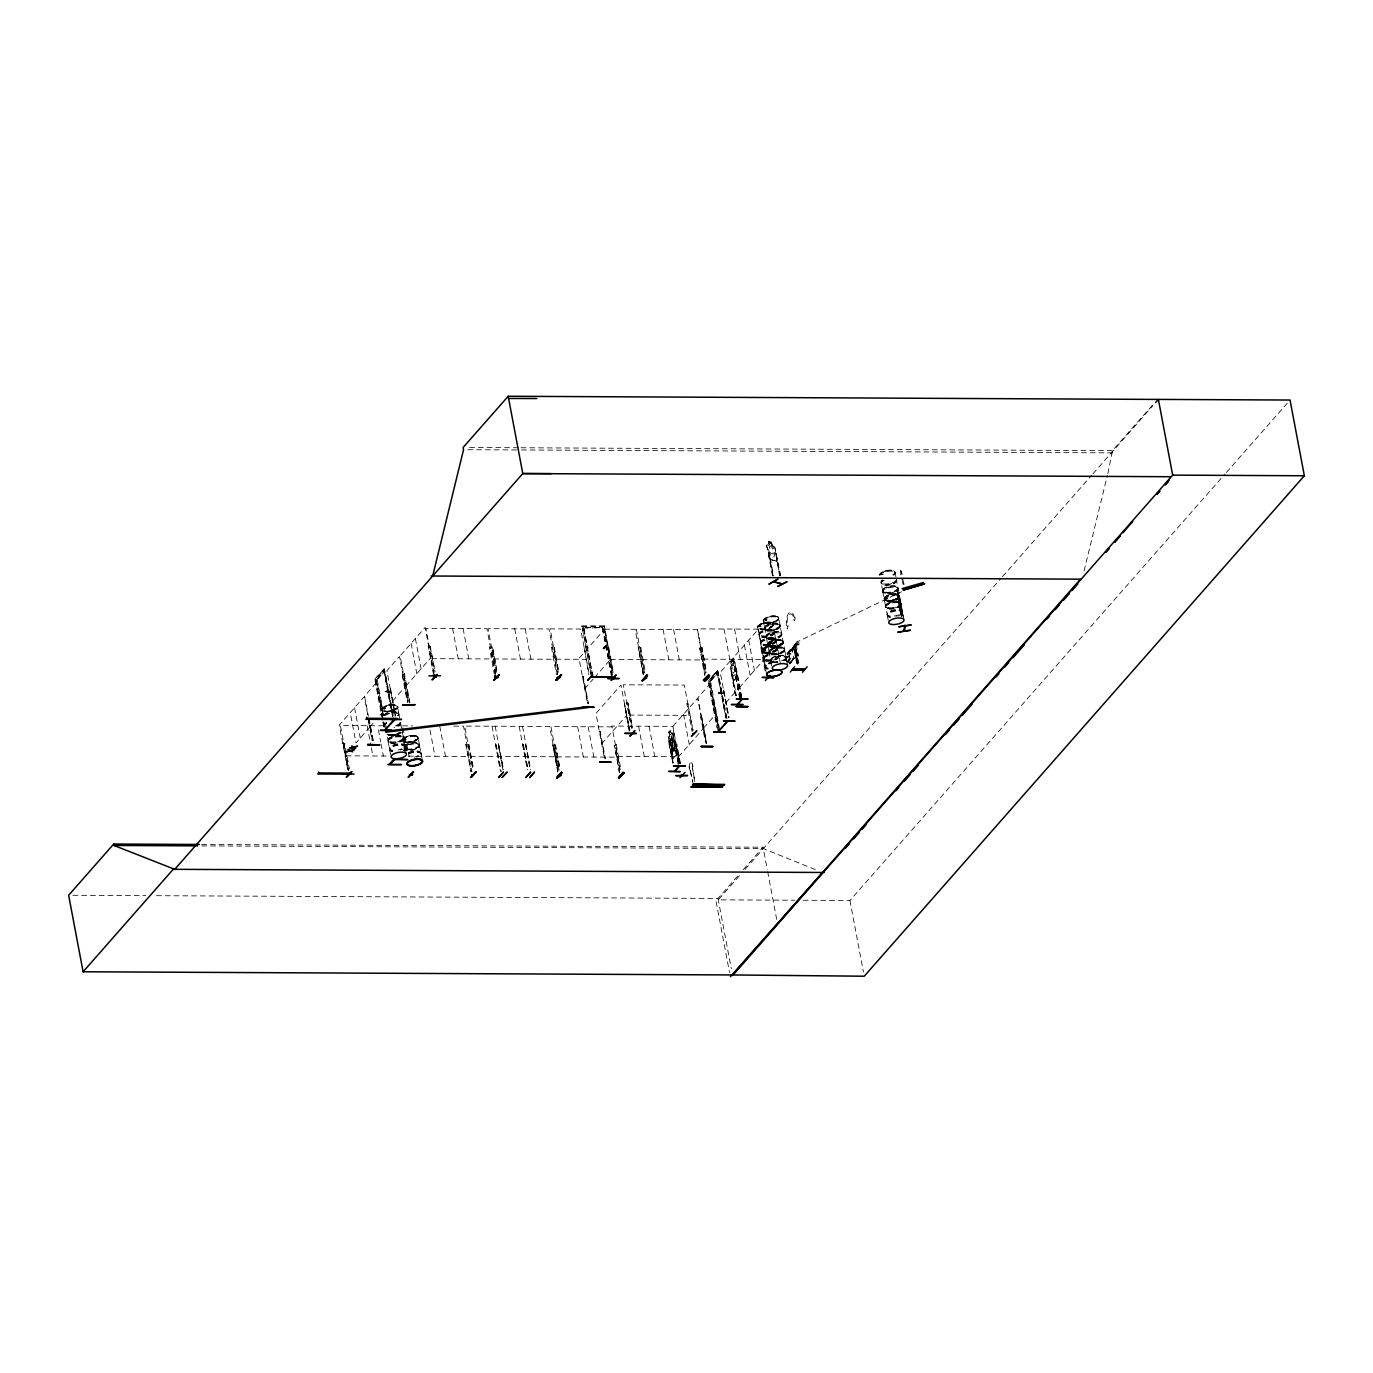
<?xml version="1.0" encoding="UTF-8"?>
<svg xmlns="http://www.w3.org/2000/svg" width="1373" height="1373" viewBox="0 0 1373 1373"><rect width="100%" height="100%" fill="white"/><g stroke="black" fill="none" stroke-linecap="round" stroke-linejoin="round"><path stroke-width="0.75" stroke-dasharray="5 3.75" d="M389.537 748.096L390.138 750.379M402.564 739.721L403.113 741.437L405.653 742.364A7.843 3.055 -10.7 0 1 407.403 736.735A7.843 3.055 -10.7 0 1 418.044 738.279C416.997 732.856 404.966 735.653 402.598 739.738L404.623 749.177M764.607 627.615L766.22 636.454M774.544 633.039L776.191 641.037M780.207 626.277L779.572 624.458M784.652 650.527L784.669 650.562A7.809 3.038 -10.7 0 1 772.364 654.749A7.809 3.038 -10.7 0 1 774.063 649.189A7.809 3.038 -10.7 0 1 784.669 650.733L784.069 648.279M788.668 662.404L791.466 656.963L790.814 653.497L789.235 653.033L786.351 656.294L786.231 658.285M882.65 590.75L881.071 582.444M399.045 714.887L398.393 712.999M400.624 723.211L400.624 722.352M403.559 738.674L402.89 736.786M405.121 747.032L404.469 745.179M419.537 745.573L419.589 744.955M758.977 634.172L759.629 636.025M760.573 642.427L761.208 644.349M763.474 657.993L764.126 659.847M765.053 666.351L765.705 668.205M766.185 635.974L766.821 638.016M769.12 651.437L770.699 660.156M770.665 659.915L771.334 661.82M787.467 664.807L784.652 649.841A7.929 3.089 -10.7 0 1 772.124 653.891A7.929 3.089 -10.7 0 1 773.84 648.228A7.929 3.089 -10.7 0 1 784.618 649.807M786.3 658.491L785.991 656.963M885.568 606.265L886.169 607.827M896.655 579.784L896.638 580.607M898.148 588.674L898.217 589A7.929 3.089 -10.7 0 0 887.439 587.541A7.929 3.089 -10.7 0 0 885.705 593.205A7.929 3.089 -10.7 0 0 898.199 589.12L898.182 589.446A7.809 3.038 -10.7 0 1 885.877 593.634A7.809 3.038 -10.7 0 1 887.576 588.073A7.809 3.038 -10.7 0 1 898.182 589.618L896.586 580.401A7.929 3.089 -10.7 0 1 885.825 584.538A7.929 3.089 -10.7 0 1 882.564 580.264M901.151 604.429L901.1 604.909A7.809 3.038 -10.7 0 1 888.794 609.097A7.809 3.038 -10.7 0 1 890.493 603.536A7.809 3.038 -10.7 0 1 901.1 605.081L900.945 603.142M797.181 641.86C803.909 644.538 790.659 647.627 797.181 641.86L901.598 591.746M795.636 645.499L795.379 643.783L787.913 653.668L796.083 644.812L795.156 645.567M797.541 655.59L797.713 653.994L797.473 655.505M797.988 655.075L789.818 663.76L797.85 654.114M386.74 691.237L385.144 691.597M385.332 691.958C385.556 690.31 388.422 692.232 386.671 691.254M387.667 691.683L389.743 691.134M388.233 691.151L387.718 692.009M388.868 691.426L387.993 692.249M718.611 692.85C719.006 695.562 721.271 690.688 720.379 693.794M718.491 692.867L718.474 693.211M722.593 693.296L721.855 692.49L721.048 693.64M786.248 658.834L784.704 660.43M776.861 557.781L776.603 561.3L776.655 557.781M672.736 747.427L672.976 742.158L671.071 744.029L669.749 737.061L671.191 735.43L672.238 746.929L670.299 744.955L672.084 748.113L671.895 753.708L672.581 748.56L674.624 750.671L672.564 747.478M780.173 626.654L780.224 626.345A7.929 3.089 -10.7 0 0 769.412 624.835A7.929 3.089 -10.7 0 0 767.696 630.499A7.929 3.089 -10.7 0 0 780.19 626.414L780.224 626.38M419.537 745.625L421.116 753.931M421.151 754.326L422.352 760.505M391.236 734.847L395.304 734.572A7.826 3.038 -10.7 0 1 388.147 734.486L393.33 735.224L400.521 732.873A7.843 3.055 -10.7 0 1 387.186 734.298A7.843 3.055 -10.7 0 0 400.47 732.89M791.929 649.686L796.409 649.549M794.521 649.412L792.118 649.463M901.392 616.374L897.324 590.012L899.847 606.66L899.195 604.515M897.341 592.261L897.341 590.201M897.41 593.342L897.513 592.347M901.34 616.837C900.98 611.431 895.659 595.899 898.457 593.514M899.281 603.674L898.131 595.178L901.769 616.769M899.624 608.393L900.551 611.569L900.825 607.621M900.413 611.586L900.963 607.604M900.791 574.789L900.516 570.584M774.561 632.987L774.578 632.953A7.929 3.089 -10.7 0 1 762.101 636.866A7.929 3.089 -10.7 0 1 763.817 631.22A7.929 3.089 -10.7 0 1 774.595 632.781L772.948 624.08M672.873 763.354L668.153 738.846C668.634 727.004 668.514 764.589 674.95 747.89L672.77 733.577L678.588 764.658M899.71 595.968L896.535 593.925L888.794 594.766A7.775 3.021 -10.7 0 0 887.13 600.155A7.775 3.021 -10.7 0 0 899.384 596.139L903.091 616.323M670.728 743.016L669.286 746.088L672.478 759.252L671.294 756.094M669.475 746.088L669.698 744.303M793.131 649.103L797.078 644.589L796.597 642.238M799 644.246L797.026 644.658M1084.069 570.893L1107.342 475.642M1107.839 473.565L1112.49 450.653L1153.303 404.228M763.148 620.287C764.795 627.101 779.126 619.892 778.783 618.708A7.843 3.055 -10.7 0 0 768.022 617.249A7.843 3.055 -10.7 0 0 766.323 622.844A7.843 3.055 -10.7 0 0 778.663 618.794M761.981 650.133L762.667 652.141L761.998 650.956M777.616 648.571L776.088 650.699L770.939 652.724L765.173 653.033L762.599 651.797L768.846 652.724L776.38 650.218M783.211 642.186L781.597 644.143M767.61 644.675L768.228 645.739C794.898 650.356 779.504 628.851 767.696 645.035M879.578 574.618C881.5 570.224 896.294 567.444 894.647 573.983M884.075 598.439L890.837 594.578L899.04 594.835M899.658 596.5C897.324 601.271 889.275 602.095 884.693 600.104L884.572 597.152L888.794 594.766A7.775 3.021 -10.7 0 1 899.384 596.139M899.71 596.877L899.641 595.676M732.41 659.658L730.779 661.22L731.02 667.124L736.443 695.836M670.247 745.196L669.904 739.292L671.603 737.541L674.624 748.766L674.4 752.627L672.924 754.258L671.569 752.164M385.161 691.254L385.676 691.7M723.125 693.416L721.683 693.64M787.93 662.764L789.115 658.645L791.414 659.04L789.303 657.53L790.196 652.604L788.823 657.118L786.609 656.792L788.6 658.251L787.604 661.683M794.229 650.819L796.632 663.519M795.705 650.424L798.485 665.133C800.408 661.769 792.65 647.009 795.276 650.905L794.006 650.888M396.196 708.451L395.252 708.485M416.225 739.618L415.865 739.841M776.758 620.356L777.633 619.875L776.483 620.321M780.98 644.143C783.88 641.878 772.021 649.738 769.258 645.996M795.945 644.023C802.759 673.405 792.341 639.715 795.688 645.413M603.073 648.228L604.48 647.644M604.875 648.107L603.794 647.181L604.429 647.781M604.206 648.811L603.742 647.799M605.184 647.799C606.763 645.962 602.301 647.472 605.201 647.696M605.459 647.627L605.527 646.426L604.36 646.717M797.902 655.024L789.578 663.948L793.422 657.753M792.324 660.808L793.56 657.77L791.964 649.034L790.11 649.772M383.359 708.811L384.594 707.833M406.116 739.412C401.019 740.854 408.279 737.593 404.966 740.03M769.12 644.194L769.841 643.199M882.067 574.686L881.5 573.897M886.495 597.633L885.482 598.302L886.495 597.53M783.159 642.598A7.843 3.055 -10.7 0 0 772.518 641.054A7.843 3.055 -10.7 0 0 770.819 646.649A7.843 3.055 -10.7 0 0 783.159 642.598L782.644 640.505M797.953 645.43L797.576 643.422L795.568 643.422M376.94 685.127L376.837 683.256M380.784 705.499L380.784 703.954M384.2 707.953L384.268 708.897M384.457 708.296L384.989 707.833M385.659 708.571L384.577 708.468M384.2 723.52L385.573 729.286M384.474 723.794L383.994 722.404M395.716 708.519L395.252 708.674M396.454 708.622L395.87 708.468M405.567 739.704L403.988 739.635M415.727 739.721L417.066 739.446L416.139 739.875M417.615 739.137L418.113 738.245A7.843 3.055 -10.7 0 1 405.704 742.33L413.393 741.523L417.581 739.137M710.39 686.672L710.201 685.178M758.119 625.676L757.57 627.547M759.269 626.448L760.144 625.71M763.199 620.218C766.34 616.082 774.715 614.143 778.748 617.73M714.286 706.735L714.063 705.55M765.894 620.459L764.967 619.635M759.08 626.603C763.216 626.62 758.462 625.762 760.161 625.659M766.409 620.03L765.602 620.236M765.825 620.304L766.803 619.772M771.283 625.899L770.734 626.586L771.866 626.397M770.785 626.654L771.54 626.431M771.677 626.654L770.905 626.242M717.238 723.657L717.616 725.459M764.04 649.652L763.68 650.648L764.933 650.339M767.713 644.04L774.389 640.23L782.679 640.831M764.263 649.601L765.739 650.218L764.177 650.716M771.317 643.594L769.481 643.456M770.064 643.182L769.429 643.971L771.42 643.577M777.049 649.498L775.247 650.339L776.329 650.407M776.534 650.27L775.282 650.201L776.586 650.115M777.135 649.807L777.616 647.696M780.842 643.971L782.129 643.697M881.586 574.652L883.354 574.223M893.497 574.532L893.566 574.515A7.792 3.038 -10.7 0 0 889.344 570.396A7.792 3.038 -10.7 0 0 879.767 575.304M894.063 574.412L892.913 574.669M885.928 598.353L886.752 597.89M886.683 597.495L887.85 598.044M884.058 599.04C887.85 604.206 897.29 597.204 898.577 598.233M896.638 599.143L897.736 597.718M897.547 596.551L897.53 598.508L899.607 596.569A7.809 3.038 -10.7 0 0 888.897 595.058L887.13 595.813M776.706 561.248L770.116 559.532L766.58 545.562L767.404 544.463L773.823 546.317M772.501 575.836L766.683 545.51L767.473 544.6M376.271 680.133L384.938 671.26L376.271 680.133L383.925 670.676L392.678 716.363M386.465 690.808L386.431 692.181M389.331 690.808L389.451 692.181M389.709 692.061L388.628 692.267M592.57 677.267L583.679 627.65L602.764 627.684L611.671 674.95M583.285 628.113L602.764 627.684M604.24 647.524L604.463 648.485M605.064 646.752L605.819 647.009M605.939 646.511L604.892 646.031L604.738 648.107M709.601 681.746L718.268 672.89L709.601 681.746L717.41 672.821M718.577 692.593L720.121 693.554M719.641 692.404L719.744 693.794M721.958 693.88L723.125 693.073M382.483 720.018L374.778 679.24L384.44 668.805L394.24 720.413M374.778 679.24L384.44 668.805M370.281 726.42L373.061 723.262M380.012 715.35L382.775 712.192M392.627 701.002L405.121 686.792M370.024 726.901L355.967 742.896L350.235 712.604M405.859 686.157L430.865 657.718M406.013 748.251L404.263 749.881M591.334 676.958L581.912 625.745L591.626 676.958M613.13 672.753L604.274 625.848L612.924 672.976M584.726 688.68L593.067 679.189M594.458 677.61L609.749 660.224M601.666 743.737L626.689 715.299M712.038 676.391L717.77 670.436L727.553 722.044M708.605 680.871L717.77 670.436M668.805 732.101L670.402 730.282L673.268 741.523L673.062 745.367L671.637 746.998L670.299 744.904M731.483 664.944L730.196 668.033L735.619 696.317M733.148 663.193L734.143 662.061L730.47 666.231M671.071 734.195L672.101 733.028M669.097 740.648L673.268 763.354M678.193 764.658L673.268 735.911L679.017 764.177M670.985 739.343L671.071 739.755M731.86 673.628L736.031 696.317M736.426 668.891L735.602 669.372L736.426 668.891L741.763 697.158M733.268 681.025L736.803 676.992M674.95 747.89L671.225 751.992L670.213 748.748M741.334 697.638L734.933 662.764L736.992 677.078L733.371 681.18L730.367 668.016M678.331 756.969L703.354 728.531M703.594 728.033L716.105 713.823M725.939 702.633L738.451 688.405M739.189 687.787L764.195 659.349M790.213 649.635L786.008 654.423L786.849 662.215M795.774 643.783L785.768 656.14M791.363 649.326L792.839 648.005L793.182 649.738C791.26 653.805 791.226 646.357 792.015 651.059M787.913 653.668L796.494 644.194M791.689 651.059L792.839 648.005M795.036 648.725L797.507 665.081L794.71 648.725L795.276 649.995M784.652 660.482L786.248 658.68M786.712 658.165L789.578 654.887L790.247 658.371L787.364 661.632M793.954 650.579L794.71 648.725M797.421 663.519L795.739 649.995M789.629 662.73L797.679 653.874M156.522 895.694L718.01 898.44L737.713 876.025M743.342 869.624L763.045 847.21L767.267 869.487M739.395 875.837L718.268 899.847L794.727 900.225M745.024 869.435L1001.02 578.342M1002.427 576.729L1091.569 475.384M1092.977 473.771L1152.857 405.687M803.222 900.259L849.938 900.499L1224.939 474.063M1226.364 472.466L1287.205 403.267M554.297 647.112L558.862 672.307M468.828 744.303L473.565 769.309M496.168 744.441L501.282 771.54M502.878 769.635L498.313 744.441L503.033 769.446M584.126 647.438L588.742 674.538M498.656 744.629L503.548 769.464M608.805 647.387L613.371 672.581M523.336 744.561L528.056 769.584M525.481 744.75L530.201 769.772M643.233 674.795L638.273 647.524L643.405 674.624M557.764 771.986L552.804 744.698L557.936 771.798M553.165 744.887L558.056 769.721M428.204 646.323L429.028 645.842L428.204 646.323L433.319 673.422M404.434 673.8L403.611 674.28L404.434 673.8L409.961 702.993M343.593 742.982L342.769 743.462L343.593 742.982L348.467 769.155M430.401 646.786L429.2 646.958L430.401 646.786L435.121 671.792M404.898 750.688L403.885 744.252L405.069 750.499M404.743 744.441L403.713 744.441M496.048 672.272L491.5 647.078M407.043 750.705L406.03 744.269M496.854 670.007L492.529 647.078L496.683 670.196M406.889 744.458L409.257 756.969M552.495 647.37L551.311 647.558L552.495 647.37L557.455 674.658M465.842 744.732L467.026 744.561L465.842 744.732L470.956 771.832M583.302 676.305L582.478 676.786L583.302 676.305L588.433 703.405M644.452 672.993L639.887 647.799L640.916 647.816L645.482 673.01M640.916 647.816L639.715 647.987M558.983 770.184L554.246 745.179L555.447 744.99L559.772 767.919L555.447 744.99M629.126 730.985L624.44 703.405L629.95 730.505M600.241 731.38L599.417 731.843L600.241 731.38L605.373 758.48M627.976 703.01L626.792 703.182L627.976 703.01L632.713 728.016M699.698 648.279L700.899 648.09L699.698 648.279L704.812 675.379M700.814 647.284L701.843 647.284L706.58 672.307M619.343 772.57L614.4 745.282L619.515 772.381M701.843 647.284L706.409 672.495M619.909 769.669L615.344 744.458M615.258 745.47L614.229 745.453M616.22 744.664L620.939 769.669M687.787 703.474L693.073 730.402M764.967 670.676L760.796 647.575L762.358 647.455L766.288 668.308M678.708 763.697L675.327 744.75L676.923 744.612L680.459 763.371M737.37 675.43L741.3 696.265M762.358 647.455L760.625 647.747M700.676 717.135L701.5 716.655L700.676 717.135L705.413 742.141M676.1 745.093L680.064 763.371M676.923 744.612L675.156 744.938M670.487 739.687L671.431 738.64L670.728 740.922M669.664 744.217L673.336 740.133L672.307 741.266M672.358 759.252L676.134 755.064L676.031 750.842M402.272 675.138L407.386 702.238M390.601 688.886L395.716 715.985M380.321 700.556L383.445 716.517M735.602 676.769L739.532 697.604M723.914 690.516L729.046 717.616M713.651 702.169L717.976 725.098M701.363 716.157L706.7 743.016M794.95 644.418L796.958 654.252M405.91 748.165L403.473 750.516L404.057 749.692M403.439 750.756L405.876 748.388M777.564 647.593C773.583 643.954 764.486 645.911 762.084 650.39C765.327 646.408 773.703 644.143 777.684 648.039M899.075 597.478L898.354 598.388M385.075 708.279L383.822 709.052M758.153 625.71C776.655 614.006 777.856 633.777 758.153 628.319L757.621 627.564M761.071 626.534L759.475 626.294M768.245 643.148L769.258 642.289M762.581 649.172L763.577 648.296M882.908 574.24L881.432 574.858M893.051 574.326L893.325 574.154M894.612 573.965L893.634 574.858A7.843 3.055 -10.7 0 0 890.356 570.619A7.843 3.055 -10.7 0 0 879.767 574.789M603.176 647.833L604.051 647.026M605.596 645.859L603.966 648.966M395.321 708.417L396.454 708.417L395.527 708.708M400.453 732.547L397.26 734.04M404.143 737.97L405.584 737.164M404.572 739.223L405.361 739.412M765.98 619.909L764.83 619.824L766.906 619.755M765.139 620.304L766.426 619.652L765.259 619.652M770.15 627.667L771.575 626.86M887.524 598.182L886.083 598.474M769.189 544.944L768.485 541.219L771.248 541.975L773.394 547.467L774.715 554.417L773.891 557.026L771.317 556.322L769.378 552.976M771.248 541.975L771.952 545.699M773.737 546.265L774.973 547.776L779.967 574.034M774.87 547.827L779.915 575.682M768.468 555.584L770.219 559.48M779.589 575.853L775.711 553.473M776.157 553.851L780.671 575.888M385.281 708.828L384.406 709.052M760.591 624.029L770.064 622.501M770.51 644.074L770.064 643.388M781.306 643.371L781.924 643.611M901.975 574.515L901.46 571.803L902.25 575.115M884.384 571.305L886.34 570.79M388.713 704.95C362.85 718.319 419.64 706.443 388.713 704.95L390.756 704.658M760.591 626.757L759.664 626.895M887.13 598.542L885.722 598.628M892.965 600.67L894.921 600.138M769.567 643.731L770.476 643.731M764.658 650.115L765.808 649.961L764.658 649.532M765.756 619.292L764.83 619.824M770.27 643.783L769.498 644.006M770.39 644.28L769.944 644.177M774.509 646.649L776.534 646.323M393.33 735.19L395.355 734.864M898.457 593.393L902.662 616.374M897.891 593.754L897.324 590.012M897.633 595.659L900.688 606.643M900.345 603.416L900.808 607.707M384.629 708.09L385.659 708.193M604.36 648.571L603.416 647.781M604.069 648.983L603.056 648.125M469.566 447.512L518.857 447.752M521.002 447.77L1112.49 450.653M467.833 449.709L519.32 449.966M521.465 449.966L1112.902 452.867M581.706 625.968L604.274 625.848M582.049 626.26L603.828 626.38L612.615 673.371M592.827 676.906L583.474 627.375L602.85 627.564L611.809 674.984M758.342 629.177L697.347 628.868L705.55 672.289M604.652 629.16L635.15 629.297L643.748 674.812M796.289 649.91L794.933 649.412M794.744 650.579L797.764 663.399M797.353 654.252L797.044 655.539M703.062 659.16L764.075 659.452M431.62 658.662L492.632 658.954M493.731 658.954L554.743 659.263M555.876 659.177L586.374 659.332M610.367 659.435L640.865 659.589M642.135 659.692L703.148 659.984M736.82 672.77L736.992 677.078M629.023 715.058L690.035 715.367M383.582 725.768L340.418 725.562L348.622 768.983M395.475 725.819L401.431 725.854M402.546 725.854L412.827 725.905M453.639 726.111L463.559 726.163L471.986 771.849M611.946 726.883L550.933 726.574L559.137 769.996M674.658 743.582L674.778 747.804M617.593 756.351L678.605 756.643M346.15 755.837L387.306 756.042M408.262 756.145L469.274 756.437M470.407 756.369L555.396 756.78M556.666 756.866L617.678 757.175M201.574 844.464L763.045 847.21M201.831 845.888L763.319 848.617L816.643 870.104M72.941 895.282L145.795 895.642M701.569 715.917L706.306 743.016M491.328 647.267L492.529 647.078M687.959 703.302L686.757 703.474L692.061 731.552M615.19 744.647L616.374 744.475M554.246 745.179L555.276 745.179M405.859 744.441L407.06 744.269M676.185 755.15L675.842 750.877M693.365 785.133L690.276 770.905A4.188 1.751 -89.4 0 1 689.263 765.55A4.188 1.751 -89.4 0 1 691.546 763.028A4.188 1.751 -89.4 0 1 692.541 768.382L694.91 781.477M690.276 770.905L692.73 781.065M770.751 646.271A7.826 3.038 -10.7 0 0 783.073 642.238A7.792 3.038 -10.7 0 0 772.484 640.796A7.792 3.038 -10.7 0 0 770.785 646.357A7.792 3.038 -10.7 0 0 783.056 642.341A7.826 3.038 -10.7 0 0 772.45 640.693A7.826 3.038 -10.7 0 0 770.751 646.271L772.433 646.391M772.793 646.202L774.561 646.323M385.127 711.351A7.843 3.055 -10.7 0 0 397.483 707.318L397.586 707.284A7.843 3.055 -10.7 0 0 386.826 705.756A7.843 3.055 -10.7 0 0 385.127 711.351L386.86 711.489M391.305 735.001L388.096 734.521M391.356 735.31L387.083 734.315M405.653 742.33L407.421 742.45M885.705 600.31L887.147 600.653M775.659 616.134L778.148 617.026M763.731 652.69L765.173 653.016A7.843 3.055 -10.7 0 0 777.564 648.983A7.843 3.055 -10.7 0 0 766.906 647.438A7.843 3.055 -10.7 0 0 765.207 653.033M768.502 541.425L771.077 542.129M775.402 553.628L776.466 553.679M770.253 559.377L776.603 561.111M769.292 646.323L768.176 645.413M416.517 735.997L418.096 737.267M673.216 740.133L674.092 740.939L673.216 740.287M734.006 662.061L734.881 662.867M671.981 733.028L672.736 733.68L671.981 732.873L668.445 737.044L669.646 735.825L668.857 732.032L673.697 762.873M890.133 616.597A7.929 3.089 -10.7 0 1 890.082 611.62A7.929 3.089 -10.7 0 1 902.078 610.985L902.662 612.581M883.251 592.364L882.582 590.51M887.747 616.168L885.774 607.329M781.151 632.816L781.803 634.704A7.929 3.089 -10.7 0 0 770.991 633.193A7.929 3.089 -10.7 0 0 769.275 638.857A7.929 3.089 -10.7 0 0 781.769 634.772L781.735 634.292A7.929 3.089 -10.7 0 0 770.922 632.764A7.929 3.089 -10.7 0 0 769.189 638.428A7.929 3.089 -10.7 0 0 781.683 634.343L784.549 648.88M780.362 663.262L779.075 656.775A7.929 3.089 -10.7 0 1 766.597 660.688A7.929 3.089 -10.7 0 1 768.314 655.041A7.929 3.089 -10.7 0 1 779.092 656.603L778.474 654.646M418.954 743.977L419.606 744.887M388.559 742.021L386.671 733.628M902.078 610.985L902.095 610.968A7.929 3.089 -10.7 0 1 895.917 616.288M882.719 591.643L885.551 606.128M887.233 615.464L888.348 620.785M759.08 635.287L760.608 642.873M760.659 643.645L766.306 672.804M770.871 661.237L772.21 668.067M419.469 744.647L417.941 737.232M403.49 737.593L401.963 730.367M389.589 749.624L390.739 754.978M781.632 633.451L780.139 625.985A7.929 3.089 -10.7 0 1 767.61 630.07A7.929 3.089 -10.7 0 1 769.343 624.406A7.929 3.089 -10.7 0 1 780.104 625.985M766.323 637.381L769.137 651.832M388.027 741.317L389.537 748.851M398.788 713.497L397.381 706.254M732.324 674.092L733.663 676.185L735.104 674.555L735.31 670.711L732.444 659.469L730.848 661.288L731.672 665.013M780.053 625.058L778.56 617.713M900.877 570.533L901.306 571.837M778.817 654.99L776.14 640.659M902.044 579.389L903.674 587.335M894.99 572.043L896.329 579.046M898.182 588.811L903.897 619.154M849.938 900.499L863.445 972.015M768.485 541.219L769.206 545.15L768.056 546.025L773.565 575.871M788.119 652.638L788.308 653.668M790.024 662.747L790.213 663.76M772.879 574.017L768.228 551.431L772.81 575.665M763.337 620.956L764.641 628.096M765.859 668.788L758.48 629.057L733.457 657.495L740.939 697.638M757.724 627.341L759.029 634.515M748.714 640.161L754.429 670.453M744.406 645.053L750.139 675.344M734.538 629.057L740.253 659.349M740.15 697.364L732.736 658.113L720.224 672.341L728.823 717.856M735.808 676.529L739.927 697.621M724.052 629.006L729.767 659.297M767.661 871.563L776.723 919.55M723.52 690.499L728.428 717.839M726.523 717.495L717.701 670.865L708.777 681.025L717.204 725.631M717.272 670.436L726.128 717.341M726.008 717.993L717.238 672.307L709.498 681.66L718.903 731.088M717.272 672.89L725.785 717.942M710.613 681.746L719.898 730.917M718.594 726.952L710.39 683.531L697.879 697.759L706.632 743.754M708.983 682.913L718.233 731.843M708.485 682.913L716.963 727.759M705.465 673.302L697.415 629.692L636.403 629.4L644.606 672.821M699.87 648.09L704.984 675.19M706.237 743.754L697.638 698.239L672.616 726.695L679.635 763.851M673.611 629.572L679.326 659.864M692.919 730.573L684.32 685.076L623.308 684.784L631.511 728.205L626.946 702.993M683.565 714.235L689.297 744.526M718.01 898.44L731.277 968.686M716.14 901.649L729.544 972.565M663.125 629.521L668.84 659.812M680.03 763.851L672.873 726.351L611.877 726.06L620.081 769.481M649.069 726.248L654.784 756.523M638.582 726.197L644.297 756.472M627.821 703.182L632.541 728.205M629.555 730.505L620.956 685.007L595.951 713.445L604.549 758.943M624.406 703.886L629.521 730.985M612.615 675.447L604.017 629.932L578.994 658.388L587.593 703.886M602.352 628.148L611.637 677.301M583.628 627.598L592.964 676.958M588.863 672.461L580.659 629.04L550.144 628.885L558.348 672.307M599.847 731.363L604.944 758.96M582.907 676.305L588.039 703.405M582.873 676.786L588.004 703.886M588.142 726.763L593.857 757.055M577.655 726.712L583.371 757.004M553.8 647.112L558.519 672.118M557.627 674.469L549.028 628.971L488.016 628.662L496.219 672.084M551.465 647.37L556.425 674.658M557.884 769.91L549.681 726.489L464.675 726.077L472.878 769.498M525.207 628.851L530.939 659.143M514.721 628.8L520.453 659.091M522.512 726.351L530.716 769.772M525.636 744.578L530.373 769.584M523.164 744.75L527.901 769.772M522.821 744.561L527.541 769.584M519.183 726.334L527.386 769.755M495.499 674.177L486.9 628.662L425.887 628.371L434.143 672.942M495.344 674.349L490.384 647.078L489.354 647.061L494.314 674.349M495.19 726.231L503.393 769.652M495.653 744.423L500.767 771.523M492.015 726.214L500.218 769.635M463.096 628.542L468.811 658.834M452.609 628.491L458.325 658.783M468.674 744.492L473.393 769.498M468.33 744.303L473.05 769.309M465.996 744.544L471.128 771.66M430.23 646.958L434.966 671.981M433.714 673.422L425.149 627.427L400.127 655.882L408.725 701.38M439.738 726.042L445.47 756.334M415.384 638.531L421.116 668.823M430.024 730.024L434.984 756.283M411.093 643.422L416.808 673.714M404.04 673.8L409.549 702.976M404.005 674.28L409.137 701.38M408.004 701.998L399.406 656.5L386.894 670.711L395.493 716.225M402.478 674.898L407.781 702.238M402.924 727.879L407.197 750.516M401.808 727.879L406.099 750.516M399.629 718.13L398.977 714.475M400.556 722.833L401.791 729.526M406.288 753.348L403.473 738.468A7.929 3.089 -10.7 0 1 390.945 742.433A7.929 3.089 -10.7 0 1 392.661 736.769A7.929 3.089 -10.7 0 1 403.439 738.348L403.473 738.296M404.297 748.886L404.949 752.353M390.189 688.886L395.098 716.225M393.193 715.882L384.371 669.235L375.447 679.395L383.118 719.95M383.942 668.805L392.798 715.711M383.942 671.26L392.455 716.311M377.283 680.133L383.856 714.938M385.401 723.142L386.568 729.286M383.29 714.904L377.06 681.9L364.549 696.128L368.376 716.311M376.168 680.03L382.672 715.144M383.496 721.975L384.251 726.025M375.275 679.24L382.981 720.018M383.359 722.061L384.903 730.213M382.861 722.061L384.406 730.213M378.382 729.767L380.681 741.883M381.059 743.909L383.342 756.025M369.028 718.457L373.37 741.386M368.753 718.336L373.302 742.124M368.633 718.457L372.975 741.386M367.741 714.784L364.308 696.609L339.285 725.064L347.884 770.562M368.427 718.697L372.907 742.124M368.53 721.752L372.083 740.51M367.14 725.682L370.95 745.882M371.328 747.89L372.855 755.974M354.543 707.713L360.258 738.005M345.55 748.319L349.497 769.172M343.199 742.982L348.313 770.081M343.164 743.462L348.279 770.562M903.245 580.59L903.915 584.417L902.765 578.737M692.541 768.382L694.669 781.477M774.509 632.352A7.929 3.089 -10.7 0 1 762.015 636.437A7.929 3.089 -10.7 0 1 763.731 630.791A7.929 3.089 -10.7 0 1 774.509 632.352L774.561 632.472M400.556 722.97L400.556 723.005A7.929 3.089 -10.7 0 1 393.811 726.66M899.487 596.671A7.792 3.038 -10.7 0 1 887.215 600.688A7.792 3.038 -10.7 0 1 888.915 595.127A7.792 3.038 -10.7 0 1 899.487 596.671A7.809 3.038 -10.7 0 1 887.198 600.619A7.809 3.038 -10.7 0 1 888.897 595.058M896.62 579.938A7.929 3.089 -10.7 0 1 885.911 584.967A7.929 3.089 -10.7 0 1 884.092 579.887M896.586 580.453A7.809 3.038 -10.7 0 1 886.048 585.396A7.809 3.038 -10.7 0 1 884.246 580.384M896.329 579.852A7.809 3.038 -10.7 0 1 885.774 584.006A7.809 3.038 -10.7 0 1 882.582 579.784M879.904 575.201A7.775 3.021 -10.7 0 1 890.408 571.082A7.775 3.021 -10.7 0 1 893.6 575.27M890.219 617.026A7.929 3.089 -10.7 0 1 889.653 612.324A7.929 3.089 -10.7 0 1 901.529 611.036A7.929 3.089 -10.7 0 1 897.976 616.185M890.373 617.455A7.809 3.038 -10.7 0 1 889.344 613.096A7.809 3.038 -10.7 0 1 900.705 611.26A7.809 3.038 -10.7 0 1 899.744 615.945M890.116 616.048A7.809 3.038 -10.7 0 1 890.614 610.934A7.809 3.038 -10.7 0 1 902.284 610.985A7.809 3.038 -10.7 0 1 893.806 616.082M777.375 661.735A7.809 3.038 -10.7 0 1 771.506 658.199A7.809 3.038 -10.7 0 1 784 655.522A7.809 3.038 -10.7 0 1 781.323 660.894M777.444 662.267A7.929 3.089 -10.7 0 1 771.197 658.971A7.929 3.089 -10.7 0 1 783.176 655.745A7.929 3.089 -10.7 0 1 783.211 660.722M772.501 662.781A7.826 3.038 -10.7 0 1 773.377 658.474A7.826 3.038 -10.7 0 1 783.794 656.809A7.826 3.038 -10.7 0 1 784.738 660.808M772.33 662.335A7.929 3.089 -10.7 0 1 773.737 657.718A7.929 3.089 -10.7 0 1 784.704 656.534A7.929 3.089 -10.7 0 1 783.297 661.151M768.176 669.046A7.929 3.089 -10.7 0 1 765.362 666.214A7.929 3.089 -10.7 0 1 771.866 662.867M773.909 662.541A7.929 3.089 -10.7 0 1 777.65 662.558M768.073 668.085A7.826 3.038 -10.7 0 1 766.615 664A7.826 3.038 -10.7 0 1 777.41 661.683M768.091 668.617A7.929 3.089 -10.7 0 1 766.615 664.463A7.929 3.089 -10.7 0 1 777.564 662.129M766.906 669.149A7.826 3.038 -10.7 0 1 771.969 663.382M407.094 750.018A7.929 3.089 -10.7 0 1 408.193 744.578A7.929 3.089 -10.7 0 1 419.64 745.367A7.929 3.089 -10.7 0 1 408.862 750.139M405.824 750.104A7.809 3.038 -10.7 0 1 409.583 744.681A7.809 3.038 -10.7 0 1 419.606 746.157L419.554 746.054A7.809 3.038 -10.7 0 1 409 750.568M408.519 752.524A7.809 3.038 -10.7 0 1 420.327 751.889A7.809 3.038 -10.7 0 1 414.268 757.107M408.776 753.914A7.826 3.038 -10.7 0 1 418.937 752.558A7.826 3.038 -10.7 0 1 419.623 756.506M408.622 753.399A7.929 3.089 -10.7 0 1 419.589 752.215A7.929 3.089 -10.7 0 1 418.181 756.849M408.536 752.97A7.929 3.089 -10.7 0 1 420.087 752.044A7.929 3.089 -10.7 0 1 416.345 757.107M400.384 732.513A7.826 3.038 -10.7 0 1 397.226 733.989M398.925 733.045A7.843 3.055 -10.7 0 1 397.175 733.731M393.227 734.572A7.843 3.055 -10.7 0 1 389.52 734.555M383.445 715.711A7.826 3.038 -10.7 0 1 394.017 711.557A7.826 3.038 -10.7 0 1 397.226 715.779M385.006 724.566A7.929 3.089 -10.7 0 1 386.534 722.816M400.298 722.404A7.809 3.038 -10.7 0 1 395.63 725.613M385.041 724.069A7.809 3.038 -10.7 0 1 386.551 722.352M385.229 715.384A7.809 3.038 -10.7 0 1 394.274 712.965A7.809 3.038 -10.7 0 1 398.994 715.453M400.59 722.49A7.929 3.089 -10.7 0 1 393.897 727.089M385.607 724.12A7.929 3.089 -10.7 0 1 386.62 723.245M384.028 715.762A7.929 3.089 -10.7 0 1 394.223 712.415A7.929 3.089 -10.7 0 1 398.496 715.831M383.942 715.333A7.929 3.089 -10.7 0 1 394.154 711.986A7.929 3.089 -10.7 0 1 398.41 715.402M400.041 722.318A7.826 3.038 -10.7 0 1 393.965 727.536M398.857 732.856A7.775 3.021 -10.7 0 1 397.123 733.525M392.609 751.22A7.929 3.089 -10.7 0 1 391.562 746.792A7.929 3.089 -10.7 0 1 403.096 744.938A7.929 3.089 -10.7 0 1 402.117 749.692M392.764 751.666A7.826 3.038 -10.7 0 1 391.734 747.29A7.826 3.038 -10.7 0 1 403.096 745.453A7.826 3.038 -10.7 0 1 402.152 750.156M401.5 732.444A7.775 3.021 -10.7 0 1 394.429 735.465A7.775 3.021 -10.7 0 1 387.323 734.727M392.506 750.259A7.809 3.038 -10.7 0 1 392.455 745.367A7.809 3.038 -10.7 0 1 404.263 744.732A7.809 3.038 -10.7 0 1 398.204 749.95M392.524 750.791A7.929 3.089 -10.7 0 1 391.957 746.088A7.929 3.089 -10.7 0 1 403.834 744.801A7.929 3.089 -10.7 0 1 400.281 749.95M690.516 770.905A4.188 1.751 -89.4 0 1 689.503 765.55A4.188 1.751 -89.4 0 1 691.769 763.028A4.188 1.751 -89.4 0 1 692.781 768.382M403.49 738.897L403.49 738.949A7.929 3.089 -10.7 0 1 391.03 742.862A7.929 3.089 -10.7 0 1 392.747 737.198A7.929 3.089 -10.7 0 1 403.525 738.777L403.49 738.863M795.207 617.49L794.675 620.768L793.302 619.635L793.954 618.897A8.804 3.621 -89.7 0 0 789.166 614.675A8.804 3.621 -89.7 0 0 787.381 626.38L788.033 625.642L787.45 628.988L786.008 627.924L786.66 627.186A10.538 4.342 -89.7 0 1 788.806 613.165A10.538 4.342 -89.7 0 1 794.555 618.228L795.207 617.49M784.721 650.167L784.721 650.201A7.929 3.089 -10.7 0 0 773.926 648.657A7.929 3.089 -10.7 0 0 772.192 654.32A7.929 3.089 -10.7 0 0 784.687 650.236L784.687 650.27M776.191 641.14L776.157 641.174A7.929 3.089 -10.7 0 1 763.68 645.224A7.929 3.089 -10.7 0 1 765.396 639.578A7.929 3.089 -10.7 0 1 776.174 641.14M732.152 660.567L731.449 662.85L732.152 660.567M670.11 731.38L669.423 733.68L670.11 731.38M733.216 664.618L731.792 666.248L733.096 673.216L734.538 671.569L733.216 664.618M343.902 743.96L344.932 743.96L343.902 743.96M672.513 742.69L671.037 744.32L672.358 751.288L673.834 749.641L672.513 742.69M770.734 542.627L769.086 542.163L770.974 543.862L770.734 542.627M772.021 547.089L769.446 546.385L770.751 553.353L773.325 554.057L772.021 547.089M776.14 640.831L776.123 640.796A7.929 3.089 -10.7 0 1 763.594 644.795A7.929 3.089 -10.7 0 1 765.31 639.149A7.929 3.089 -10.7 0 1 776.088 640.71M901.1 604.223L901.1 604.189A7.929 3.089 -10.7 0 0 890.27 602.575A7.929 3.089 -10.7 0 0 888.554 608.239A7.929 3.089 -10.7 0 0 901.048 604.154M885.619 592.244A7.809 3.038 -10.7 0 0 897.908 588.21A7.809 3.038 -10.7 0 0 887.301 586.666A7.809 3.038 -10.7 0 0 885.619 592.244M885.636 592.776A7.929 3.089 -10.7 0 0 898.131 588.691A7.929 3.089 -10.7 0 0 887.353 587.112A7.929 3.089 -10.7 0 0 885.636 592.776M887.37 601.391A7.775 3.021 -10.7 0 0 899.607 597.375A7.775 3.021 -10.7 0 0 889.052 595.848A7.775 3.021 -10.7 0 0 887.37 601.391M887.25 600.979A7.843 3.055 -10.7 0 0 899.59 596.946A7.843 3.055 -10.7 0 0 888.949 595.401A7.843 3.055 -10.7 0 0 887.25 600.979M888.64 608.668A7.929 3.089 -10.7 0 0 901.134 604.583A7.929 3.089 -10.7 0 0 890.356 603.004A7.929 3.089 -10.7 0 0 888.64 608.668M888.537 607.707A7.809 3.038 -10.7 0 0 900.825 603.674A7.809 3.038 -10.7 0 0 890.219 602.129A7.809 3.038 -10.7 0 0 888.537 607.707M769.429 639.303A7.826 3.038 -10.7 0 0 781.752 635.27A7.826 3.038 -10.7 0 0 771.128 633.725A7.826 3.038 -10.7 0 0 769.429 639.303M766.288 622.535A7.792 3.038 -10.7 0 0 778.56 618.519A7.792 3.038 -10.7 0 0 767.97 616.975A7.792 3.038 -10.7 0 0 766.288 622.535M770.699 645.808A7.775 3.021 -10.7 0 0 782.936 641.809A7.775 3.021 -10.7 0 0 772.381 640.264A7.775 3.021 -10.7 0 0 770.699 645.808M766.426 623.222A7.775 3.021 -10.7 0 0 778.68 619.223A7.775 3.021 -10.7 0 0 768.125 617.678A7.775 3.021 -10.7 0 0 766.426 623.222M769.172 637.896A7.809 3.038 -10.7 0 0 781.477 633.863A7.809 3.038 -10.7 0 0 770.871 632.318A7.809 3.038 -10.7 0 0 769.172 637.896M767.867 630.945A7.809 3.038 -10.7 0 0 780.156 626.912A7.809 3.038 -10.7 0 0 769.567 625.367A7.809 3.038 -10.7 0 0 767.867 630.945M767.593 629.538A7.826 3.038 -10.7 0 0 779.915 625.504A7.826 3.038 -10.7 0 0 769.292 623.96A7.826 3.038 -10.7 0 0 767.593 629.538M770.939 647.043A7.775 3.021 -10.7 0 0 783.176 643.045A7.792 3.038 -10.7 0 0 772.604 641.483A7.792 3.038 -10.7 0 0 770.922 647.043A7.792 3.038 -10.7 0 0 783.194 643.027A7.775 3.021 -10.7 0 0 772.621 641.5A7.775 3.021 -10.7 0 0 770.939 647.043M772.089 653.359A7.826 3.038 -10.7 0 0 784.412 649.326A7.826 3.038 -10.7 0 0 773.788 647.781A7.826 3.038 -10.7 0 0 772.089 653.359M763.834 645.67A7.826 3.038 -10.7 0 0 776.157 641.637A7.826 3.038 -10.7 0 0 765.533 640.093A7.826 3.038 -10.7 0 0 763.834 645.67M765.19 652.724A7.792 3.038 -10.7 0 0 777.461 648.708A7.792 3.038 -10.7 0 0 766.872 647.164A7.792 3.038 -10.7 0 0 765.19 652.724M760.693 628.903A7.792 3.038 -10.7 0 0 772.965 624.887A7.792 3.038 -10.7 0 0 762.375 623.342A7.792 3.038 -10.7 0 0 760.693 628.903M765.087 652.175A7.775 3.021 -10.7 0 0 777.341 648.176A7.792 3.038 -10.7 0 0 766.769 646.614A7.792 3.038 -10.7 0 0 765.087 652.175A7.792 3.038 -10.7 0 0 777.358 648.159A7.775 3.021 -10.7 0 0 766.786 646.632A7.775 3.021 -10.7 0 0 765.087 652.175M760.831 629.589A7.775 3.021 -10.7 0 0 773.068 625.59A7.775 3.021 -10.7 0 0 762.513 624.046A7.775 3.021 -10.7 0 0 760.831 629.589M760.711 629.177A7.843 3.055 -10.7 0 0 773.05 625.144A7.843 3.055 -10.7 0 0 762.41 623.582A7.843 3.055 -10.7 0 0 760.711 629.177M763.577 644.263A7.809 3.038 -10.7 0 0 775.882 640.247A7.809 3.038 -10.7 0 0 765.276 638.702A7.809 3.038 -10.7 0 0 763.577 644.263M762.255 637.312A7.809 3.038 -10.7 0 0 774.561 633.279A7.809 3.038 -10.7 0 0 763.954 631.734A7.809 3.038 -10.7 0 0 762.255 637.312M761.981 635.905A7.826 3.038 -10.7 0 0 774.303 631.889A7.826 3.038 -10.7 0 0 763.68 630.327A7.826 3.038 -10.7 0 0 761.981 635.905M765.327 653.411A7.775 3.021 -10.7 0 0 777.581 649.412A7.775 3.021 -10.7 0 0 767.009 647.867A7.775 3.021 -10.7 0 0 765.327 653.411M766.769 661.134A7.809 3.038 -10.7 0 0 779.057 657.101A7.809 3.038 -10.7 0 0 768.451 655.556A7.809 3.038 -10.7 0 0 766.769 661.134M766.512 660.259A7.929 3.089 -10.7 0 0 779.006 656.174A7.929 3.089 -10.7 0 0 768.245 654.612A7.929 3.089 -10.7 0 0 766.512 660.259M766.494 659.726A7.826 3.038 -10.7 0 0 778.817 655.71A7.826 3.038 -10.7 0 0 768.194 654.149A7.826 3.038 -10.7 0 0 766.494 659.726M405.653 742.038A7.826 3.038 -10.7 0 0 417.976 738.005A7.826 3.038 -10.7 0 0 407.352 736.46A7.826 3.038 -10.7 0 0 405.653 742.038A7.843 3.055 -10.7 0 0 417.993 738.039A7.843 3.055 -10.7 0 0 407.352 736.477A7.843 3.055 -10.7 0 0 405.653 742.072M405.824 742.742A7.775 3.021 -10.7 0 0 418.061 738.743A7.775 3.021 -10.7 0 0 407.506 737.198A7.775 3.021 -10.7 0 0 405.824 742.742M407.009 749.589A7.929 3.089 -10.7 0 0 419.503 745.505A7.929 3.089 -10.7 0 0 408.725 743.926A7.929 3.089 -10.7 0 0 407.009 749.589M406.974 749.057A7.826 3.038 -10.7 0 0 419.297 745.024A7.826 3.038 -10.7 0 0 408.673 743.48A7.826 3.038 -10.7 0 0 406.974 749.057M385.092 711.111A7.843 3.055 -10.7 0 0 397.432 707.061A7.843 3.055 -10.7 0 0 386.791 705.516A7.843 3.055 -10.7 0 0 385.092 711.111M385.247 711.763A7.775 3.021 -10.7 0 0 397.501 707.764A7.775 3.021 -10.7 0 0 386.946 706.22A7.775 3.021 -10.7 0 0 385.247 711.763M391.185 743.291A7.809 3.038 -10.7 0 0 403.49 739.275A7.809 3.038 -10.7 0 0 392.884 737.73A7.809 3.038 -10.7 0 0 391.185 743.291M390.91 741.901A7.826 3.038 -10.7 0 0 403.233 737.867A7.826 3.038 -10.7 0 0 392.609 736.323A7.826 3.038 -10.7 0 0 390.91 741.901"/><path stroke-width="1.5" d="M471.471 777.187L475.95 771.935M476.191 771.901L471.231 777.341M498.777 777.393L503.531 771.986L498.794 777.324M530.441 772.21L525.962 777.444M530.699 772.175L525.722 777.599M561.66 674.727L556.7 680.15L561.42 674.812M611.191 680.424L616.168 674.932L611.431 680.27M898.011 632.129L910.35 630.413M904.292 629.349C904.378 637.175 906.129 615.155 903.897 630.979M911.037 625.075L898.68 626.792L911.003 624.887M777.787 579.183L769.086 584.023M777.77 579.217L769.086 584.074M691.872 786.266L691.031 787.175L721.992 787.072M692.987 785.03L693.605 784.052L724.687 784.378L723.828 785.322L693.056 784.978M693.828 784.12L724.189 784.996M722.404 786.918L691.151 786.763L722.713 786.523M367.775 744.732L379.24 744.887L367.689 744.252M390.121 719.332L401.534 719.332M734.864 721.065L723.348 721.168L734.778 721.254M346.408 776.981L351.814 771.677L346.442 776.929M346.923 776.912L351.677 771.575M431.877 679.789L437.163 674.332L432.512 679.824M413.324 771.901L408.296 777.307L413.05 771.969M498.759 674.761L493.765 680.116L499.086 674.709M561.385 772.433C563.256 775.23 549.612 783.537 562.141 772.621M618.365 777.41L623.085 772.107M646.855 675.241C648.897 677.884 634.91 686.483 647.661 675.413M629.984 735.894L634.686 730.625M708.605 674.898L703.319 680.322L708.725 675.001M790.316 672.015L794.521 666.746M432.684 576.008L463.542 449.692L463.13 447.478L508.182 396.265L1157.525 399.423M902.044 588.622L923.463 582.495M903.383 589.978L924.647 583.834L903.52 590.115M680.013 771.729L668.84 771.454M742.965 704.366L731.517 704.366M742.759 704.744L731.328 704.727M803.857 669.852L792.238 670.024L803.686 670.127M354.08 774.132L342.941 773.771M403.508 704.812L415.195 704.675L403.508 704.881M593.788 707.404L582.581 706.975M599.52 762.101L610.934 762.118M610.934 762.187L599.589 762.152M675.997 775.625L687.616 775.367M687.392 775.745L675.997 775.694M736.838 706.426L748.251 706.563M693.108 784.618L724.326 784.824M674.4 771.369L678.828 766.254M741.3 699.646L742.244 699.183M348.485 773.703L348.879 773.754M373.919 745.367L373.336 745.367M434.263 676.666L434.143 675.018L433.817 676.649L434.846 676.082M613.628 678.691L613.216 679.154M605.133 762.084L605.493 762.204M675.293 771.008L679.498 766.203M904.069 630.516L903.932 629.675M434.812 676.185L434.64 674.984M782.284 583.92L774.08 581.723M199.428 844.464L113.702 844.035L68.65 895.265L83.101 971.775L732.461 974.95L1080.517 579.166L431.156 576.008M83.101 971.775L173.273 869.246M318.708 772.948L317.798 773.994L348.296 774.132L349.205 773.102L318.708 772.948L318.519 772.004M366.78 718.285L365.87 719.332L396.368 719.469L397.278 718.439L366.78 718.285L366.608 717.341M348.021 749.366L349.943 750.688L346.562 751.786L350.372 750.911L352.621 751.786L351.213 750.671L354.56 749.589L350.802 750.465L348.519 749.572M385.024 730.093L385.573 729.458M394.411 759.767L390.361 764.366C420.001 764.504 380.578 765.207 389.211 764.366L393.296 759.732C396.162 758.651 423.656 760.23 394.532 759.441M591.54 676.717L592.964 676.958M737.576 704.435L742.141 699.183L737.095 704.452M684.955 766.168L673.525 766.117L684.973 765.98M718.233 731.843L718.903 731.088M726.729 722.181L718.886 730.899L727.278 721.563M807.152 666.832L802.501 672.221M1155.62 402.546L1158.383 399.406L1290.036 400.041L1304.35 475.762L864.235 976.22L732.461 974.95M732.581 975.568L1172.679 475.127L1304.35 475.762M845.236 848.463L849.458 843.64M853.68 838.834L859.326 832.433M862.141 829.223L866.38 824.418M895.968 790.745L898.8 787.553M904.429 781.134L910.076 774.732M912.891 771.523L918.52 765.104M945.31 734.658L949.532 729.852M953.772 725.03L959.401 718.628M962.233 715.419L972.084 704.195M996.06 676.958L998.875 673.748M1004.521 667.329L1008.743 662.524M1012.965 657.718L1024.241 644.898M1046.792 619.257L1049.624 616.048M1055.253 609.629L1059.493 604.824M1063.715 600.018L1069.361 593.599M1072.176 590.39L1077.805 583.988M1105.969 551.963L1108.783 548.771M1114.413 542.352L1120.059 535.951M1122.874 532.758L1132.725 521.551M1156.65 494.331L1159.464 491.139M1165.093 484.738L1169.315 479.932M730.333 976.735L822.564 872.49M1106.106 551.963L1108.938 548.771M1114.619 542.352L1120.282 535.951M1157.096 494.331L1159.928 491.139M1165.591 484.738L1168.423 481.528M559.086 676.511L559.755 677.644M592.638 674.898L587.627 680.304L592.673 674.95M502.226 777.41L507.169 772.089L502.175 777.341M534.251 772.192L529.772 777.547M534.492 772.21L529.789 777.564M642.135 680.579L646.872 675.087L642.444 680.545M435.962 677.249L434.881 677.301L436.03 677.043M440.527 675.756L428.925 675.876M494.795 677.541L496.185 677.318L495.825 676.202L494.589 676.426L495.893 677.558M493.902 680.047L499.394 674.795M410.75 774.544L409.514 774.784M499.154 674.761L494.366 680.064M413.685 771.952L408.347 777.152M412.604 774.75L411.574 774.732L412.569 774.801M558.176 677.85L557.232 677.61M561.248 675.035L555.876 680.424L560.647 675.087M472.552 775.076L471.608 774.835M560.733 674.984L555.928 680.27M470.561 777.53L475.264 772.175M613.611 678.64L613.268 678.571M619.172 678.622L607.758 678.537L619.172 678.434M642.392 680.836L647.198 675.43M556.923 778.028L561.729 772.621M646.597 678.279L645.602 678.09M561.128 775.47L560.012 775.282M624.732 733.439L636.111 733.68M624.972 733.302L636.334 733.336M706.34 677.799L707.696 677.576M709.601 675.739C696.677 687.478 712.45 676.958 708.914 675.19M624.166 772.948L618.845 778.182M624.2 772.982L618.811 778.337L623.702 772.93M692.799 733.542L693.794 733.56M696.729 730.985L691.34 736.34L696.66 730.934M773.651 677.593L762.444 677.301M701.38 746.843L713.05 746.637M767.696 678.211L766.683 677.799M681.214 774.99L682.192 775.059M770.116 675.207L765.345 680.545M679.875 777.736L685.058 772.398M773.634 677.747L762.238 677.507M402.821 704.915L414.286 705.053L402.718 705.001M390.155 719.401L401.448 719.538M380.372 730.402L391.94 730.453L380.475 730.316M736.048 706.632L747.599 706.666L736.151 706.529M713.703 732.152L725.116 732.049M725.15 732.118L713.703 732.032M781.426 583.714L773.531 581.912L774.715 581.912M777.599 586.477L787.089 581.723L777.65 586.408M497.095 677.37L498.021 677.576M705.465 678.382L706.529 678.365M706.563 678.571L705.447 678.588M620.956 774.75L622.003 774.732M619.995 775.556L621.265 775.573M620.991 775.762L619.841 775.779M646.426 678.296L645.396 678.313M707.352 677.781L706.477 677.781M560.956 775.488L559.995 775.488M903.262 589.858L924.527 583.576M588.691 706.546L588.554 707.129M471.66 774.818L472.655 774.818M898.011 632.095L910.385 630.138M613.662 676.82L612.066 677.061M621.797 774.973L620.974 774.99M497.918 677.61L497.146 677.576M508.594 398.462L536.894 398.53M551.088 473.616L522.787 473.565L174.731 869.332L113.976 845.459L113.702 844.035M1170.002 476.723L522.787 473.565L508.182 396.265M804.732 668.96L793.028 669.011L804.458 669.269M747.976 698.857L736.271 699.097L747.77 698.994M673.542 765.962L685.23 765.877M680.27 771.506L668.771 771.334M113.976 845.459L197.54 845.871M173.204 869.315L824.092 872.49M385.967 729.938L389.812 729.99M432.581 675.43L436.425 675.465M766.357 678.039L767.456 677.833M611.448 677.936L615.293 677.97M557.026 677.833L558.348 677.661L558.142 676.563M582.564 707.078L594.063 707.181M634.858 730.711L630.087 736.048M692.576 733.783L693.657 733.56M379.72 745.007L368.05 745.213L379.48 745.144M409.532 774.75L410.613 774.526M496.185 677.318L495.807 676.22M350.561 774.235L349.343 774.458M559.824 676.271L559.927 677.593M704.418 681.077L709.086 675.653M1158.383 399.406L1172.679 475.127M613.456 677.473L613.68 678.691M613.062 677.473L613.113 678.691M495.035 676.185L495.001 677.558L494.743 676.254M701.105 746.363L712.57 746.517L701.105 746.363M385.95 731.225L385.727 732.221L588.159 707.593L588.382 706.597L385.95 731.225M393.227 720.413L385.573 729.286L394.24 720.413L393.33 720.43M592.982 676.803L612.049 676.838L592.982 676.803M349.961 747.925L355.676 748.319L354.268 747.221L357.598 746.14L353.839 746.998L351.557 746.105L352.998 747.238L349.961 747.925M561.403 772.261L556.666 777.753L561.454 772.347M891.712 624.458A7.792 3.038 -10.7 0 0 903.983 620.442A7.792 3.038 -10.7 0 0 893.394 618.897A7.792 3.038 -10.7 0 0 891.712 624.458M775.282 670.11A7.792 3.038 -10.7 0 0 787.553 666.094A7.792 3.038 -10.7 0 0 776.964 664.549A7.792 3.038 -10.7 0 0 775.282 670.11M769.652 676.477A7.826 3.038 -10.7 0 0 781.975 672.444A7.826 3.038 -10.7 0 0 771.351 670.882A7.826 3.038 -10.7 0 0 769.652 676.477A7.792 3.038 -10.7 0 0 781.941 672.461A7.792 3.038 -10.7 0 0 771.369 670.916A7.792 3.038 -10.7 0 0 769.669 676.477M410.132 765.791A7.826 3.038 -10.7 0 0 422.472 761.758A7.826 3.038 -10.7 0 0 411.831 760.213A7.826 3.038 -10.7 0 0 410.132 765.791A7.843 3.055 -10.7 0 0 422.489 761.775A7.843 3.055 -10.7 0 0 411.831 760.23A7.843 3.055 -10.7 0 0 410.132 765.825M410.081 765.55A7.843 3.055 -10.7 0 0 422.438 761.5A7.843 3.055 -10.7 0 0 411.78 759.956A7.843 3.055 -10.7 0 0 410.081 765.55M394.068 758.668A7.843 3.055 -10.7 0 0 406.425 754.635A7.843 3.055 -10.7 0 0 395.767 753.073A7.843 3.055 -10.7 0 0 394.068 758.668"/></g></svg>
